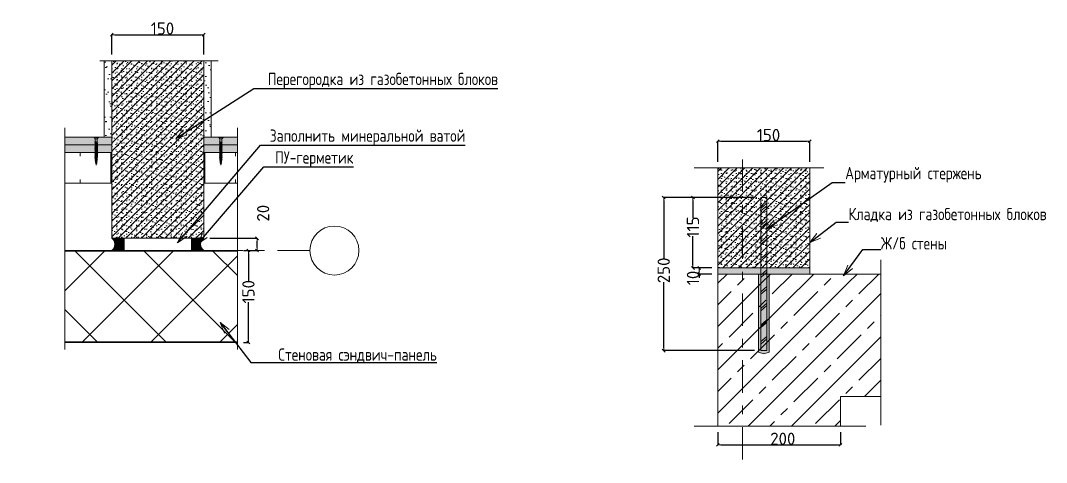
# Model space of a CAD drawing. Header units: millimetres. Extents: x -3689 to 3021565, y -698052 to -604547.
# Drawn here: x 2695966 to 2697641, y -657432 to -656710 of the extents above; entities that cross this region are included whole.
import ezdxf

# ---------------------------------------------------------------- set-up
doc = ezdxf.new("R2010")
doc.units = ezdxf.units.MM
doc.set_wipeout_variables(frame=1)
doc.header["$PDMODE"] = 35
doc.linetypes.add('ACAD_ISO10W100', pattern=[1093.611073, 529.166651, -211.666656, 141.111112, -211.666656])
doc.linetypes.add('Wipeout_Contour', pattern=[1000, 0, -1000])
doc.layers.get('0').update_dxf_attribs({"lineweight": 0})
doc.layers.get('Defpoints').update_dxf_attribs({"color": 4})
for name, color, linetype in [('_1-1_ Внутренние стены', 7, 'Continuous'), ('_1-1_ Зашивки', 7, 'Continuous'), ('_1-1_ наружные стены - цоколь', 7, 'Continuous'), ('_1-1_ Наружные стены сэндвич', 7, 'Continuous'), ('_2_ покрытия полов _ чистый пол.отделка', 7, 'Continuous'), ('_4-0_ Размеры Р', 7, 'Continuous'), ('_4-1_ Выноски на планах АР Р', 7, 'Continuous'), ('_4-1_ Оси', 7, 'Continuous')]:
    doc.layers.add(name, color=color, linetype=linetype)
doc.styles.add('стиль1', font='isocpeur.ttf')
doc.linetypes.add('линия разрыва короткая', pattern='A,0,[1,РЎРЎРў СЃРѕ СЃС‚РѕР»РѕРІРѕР№ PDF 10.10.20231.Shx,S=7.936508,R=0,X=0,Y=0],-1000,0', length=1000)
doc.dimstyles.new('СГЕНЕРИР_СТИЛЬ__20', dxfattribs={"dimtxt": 20, "dimasz": 4.75, "dimexe": 0.18, "dimexo": 10, "dimgap": 0.09, "dimtad": 1, "dimdec": 0, "dimzin": 0, "dimdsep": 46, "dimtxsty": 'стиль1', "dimblk": 'ARROWHEAD_6', "dimblk1": 'ARROWHEAD_6', "dimblk2": 'ARROWHEAD_6', "dimcen": 0.09, "dimclrd": 7, "dimclre": 7, "dimclrt": 7, "dimazin": 0, "dimtfac": 1, "dimtdec": 4, "dimtmove": 0, "dimatfit": 3, "dimfxl": 1, "dimtolj": 1, "dimtzin": 0, "dimarcsym": 0})
doc.dimstyles.new('СГЕНЕРИР_СТИЛЬ__21', dxfattribs={"dimtxt": 0.18, "dimasz": 18.24, "dimexe": 0.18, "dimexo": 0.0625, "dimgap": 0.09, "dimtad": 0, "dimtih": 1, "dimtoh": 1, "dimdec": 4, "dimzin": 0, "dimdsep": 46, "dimtxsty": 'стиль1', "dimcen": 0.09, "dimadec": 0, "dimazin": 0, "dimtfac": 1, "dimtdec": 4, "dimtmove": 0, "dimatfit": 3, "dimldrblk": 'ARROWHEAD_3', "dimfxl": 1, "dimtolj": 1, "dimtzin": 0, "dimarcsym": 0})
doc.dimstyles.new('СГЕНЕРИР_СТИЛЬ__22', dxfattribs={"dimtxt": 20, "dimasz": 4.75, "dimexe": 0.18, "dimexo": 10, "dimgap": 0.09, "dimtad": 1, "dimtih": 1, "dimtoh": 1, "dimdec": 0, "dimzin": 0, "dimdsep": 46, "dimtxsty": 'стиль1', "dimblk": 'ARROWHEAD_6', "dimblk1": 'ARROWHEAD_6', "dimblk2": 'ARROWHEAD_6', "dimcen": 0.09, "dimclrd": 7, "dimclre": 7, "dimclrt": 7, "dimazin": 0, "dimtfac": 1, "dimtdec": 4, "dimtmove": 0, "dimatfit": 3, "dimfxl": 1, "dimtolj": 1, "dimtzin": 0, "dimarcsym": 0})
doc.dimstyles.new('СГЕНЕРИР_СТИЛЬ__23', dxfattribs={"dimtxt": 20, "dimasz": 4.75, "dimexe": 0.18, "dimexo": 10, "dimgap": 0.09, "dimtad": 1, "dimdec": 0, "dimzin": 0, "dimdsep": 46, "dimtxsty": 'стиль1', "dimblk": 'ARROWHEAD_6', "dimblk1": 'ARROWHEAD_6', "dimblk2": 'ARROWHEAD_6', "dimcen": 0.09, "dimclrd": 7, "dimclre": 7, "dimclrt": 7, "dimazin": 0, "dimtfac": 1, "dimtdec": 4, "dimtmove": 2, "dimatfit": 3, "dimfxl": 1, "dimtolj": 1, "dimtzin": 0, "dimarcsym": 0})
pattern_1 = [(45, (2696194.314, -657076.082), (-11.1369, 11.1369), [0, -10.5, 0, -15.75]), (110, (2696229.314, -657076.082), (14.80016, 5.3868), [0, -7.7, 0, -13.3])]

# ---------------------------------------------------------------- blocks, each defined once
blk = doc.blocks.new('ARROWHEAD_6')
at = {"color": 0, "linetype": 'Continuous', "lineweight": 0}
for p, q in [((0, 0), (-1, 0)), ((-0.5, -0.5), (0.5, 0.5))]:
    blk.add_line(p, q, dxfattribs=at)
blk = doc.blocks.new('*D490')
at = {"layer": '_4-0_ Размеры Р', "color": 7, "linetype": 'Continuous', "lineweight": -2, "transparency": 16777216}
for p, q in [((2696114.9, -656765.8), (2696114.9, -656733)), ((2696119.6, -656733.2), (2696260.1, -656733.2)), ((2696264.9, -656765.8), (2696264.9, -656733))]:
    blk.add_line(p, q, dxfattribs=at)
at = {"layer": 'Defpoints', "color": 0, "linetype": 'Continuous', "transparency": 16777216}
for p in [(2696264.9, -656733.2), (2696114.9, -656775.8), (2696264.9, -656775.8)]:
    blk.add_point(p, dxfattribs=at)
at = {"layer": '_4-0_ Размеры Р', "color": 7, "linetype": 'Continuous', "lineweight": -2, "transparency": 16777216, "xscale": 4.750000000000001, "yscale": 4.750000000000001, "zscale": 4.750000000000001, "rotation": 180}
blk.add_blockref('ARROWHEAD_6', (2696114.9, -656733.2), dxfattribs=at)
at = {"layer": '_4-0_ Размеры Р', "color": 7, "linetype": 'Continuous', "lineweight": -2, "transparency": 16777216, "xscale": 4.750000000000001, "yscale": 4.750000000000001, "zscale": 4.750000000000001}
blk.add_blockref('ARROWHEAD_6', (2696264.9, -656733.2), dxfattribs=at)
at = {"layer": '_4-0_ Размеры Р', "color": 7, "linetype": 'Continuous', "lineweight": 0, "transparency": 16777216, "insert": (2696197.6, -656723.1), "char_height": 20, "attachment_point": 5, "style": 'стиль1'}
blk.add_mtext('\\A1;150', dxfattribs=at)
blk = doc.blocks.new('*D491')
at = {"layer": '_4-0_ Размеры Р', "color": 7, "linetype": 'Continuous', "lineweight": -2, "transparency": 16777216}
for p, q in [((2696329.9, -657085.8), (2696338.1, -657085.8)), ((2696338, -657090.5), (2696338, -657136)), ((2696338, -657231), (2696338, -657170.2)), ((2696329.9, -657235.8), (2696338.1, -657235.8))]:
    blk.add_line(p, q, dxfattribs=at)
at = {"layer": 'Defpoints', "color": 0, "linetype": 'Continuous', "transparency": 16777216}
for p in [(2696319.9, -657085.8), (2696338, -657085.8), (2696319.9, -657235.8)]:
    blk.add_point(p, dxfattribs=at)
at = {"layer": '_4-0_ Размеры Р', "color": 7, "linetype": 'Continuous', "lineweight": -2, "transparency": 16777216, "xscale": 4.750000000000001, "yscale": 4.750000000000001, "zscale": 4.750000000000001}
for p, rotation in [((2696338, -657085.8), 90), ((2696338, -657235.8), 270)]:
    blk.add_blockref('ARROWHEAD_6', p, dxfattribs=dict(at, rotation=rotation))
at = {"layer": '_4-0_ Размеры Р', "color": 7, "linetype": 'Continuous', "lineweight": 0, "transparency": 16777216, "insert": (2696338, -657153.1), "char_height": 20, "attachment_point": 5, "rotation": 90, "style": 'стиль1'}
blk.add_mtext('\\A1;150', dxfattribs=at)
blk = doc.blocks.new('*D492')
at = {"layer": '_4-0_ Размеры Р', "color": 7, "linetype": 'Continuous', "lineweight": -2, "transparency": 16777216}
for p, q in [((2696274.9, -657065.8), (2696352.1, -657065.8)), ((2696352, -657081), (2696352, -657070.5)), ((2696329.9, -657085.8), (2696352.1, -657085.8))]:
    blk.add_line(p, q, dxfattribs=at)
at = {"layer": 'Defpoints', "color": 0, "linetype": 'Continuous', "transparency": 16777216}
for p in [(2696264.9, -657065.8), (2696352, -657065.8), (2696319.9, -657085.8)]:
    blk.add_point(p, dxfattribs=at)
at = {"layer": '_4-0_ Размеры Р', "color": 7, "linetype": 'Continuous', "lineweight": -2, "transparency": 16777216, "xscale": 4.750000000000001, "yscale": 4.750000000000001, "zscale": 4.750000000000001}
for p, rotation in [((2696352, -657065.8), 90), ((2696352, -657085.8), 270)]:
    blk.add_blockref('ARROWHEAD_6', p, dxfattribs=dict(at, rotation=rotation))
at = {"layer": '_4-0_ Размеры Р', "color": 7, "linetype": 'Continuous', "lineweight": 0, "transparency": 16777216, "insert": (2696362, -657024.8), "char_height": 20, "attachment_point": 5, "rotation": 90, "style": 'стиль1'}
blk.add_mtext('\\A1;20', dxfattribs=at)
blk = doc.blocks.new('ARROWHEAD_3')
at = {"color": 0, "linetype": 'Continuous', "lineweight": 0}
blk.add_line((0, 0), (-1, 0), dxfattribs=at)
at = {"color": 0, "linetype": 'Continuous', "lineweight": 0, "flags": 128}
blk.add_lwpolyline([(-1, 0.2679), (0, 0), (-1, -0.2679)], dxfattribs=at)
blk = doc.blocks.new('*X486', base_point=(4899605.2, -25463.5))
at = {"layer": '_1-1_ Внутренние стены', "color": 7, "linetype": 'Continuous', "lineweight": 0}
for p, q in [((4899463.3, -25393.2), (4899478.4, -25378.2)), ((4899534.5, -25392.8), (4899549.1, -25378.2)), ((4899552.2, -25410.4), (4899584.5, -25378.2)), ((4899569.9, -25428.1), (4899619.8, -25378.2)), ((4899675.9, -25392.8), (4899690.5, -25378.2)), ((4899693.6, -25410.4), (4899725.9, -25378.2)), ((4899463.8, -25463.5), (4899534.5, -25392.8)), ((4899495.6, -25396.3), (4899506.2, -25385.7)), ((4899605.2, -25463.5), (4899675.9, -25392.8)), ((4899637, -25396.3), (4899647.7, -25385.7)), ((4899463.3, -25428.6), (4899485, -25406.9)), ((4899587.5, -25445.8), (4899626.4, -25406.9)), ((4899711.3, -25428.1), (4899729.6, -25409.8)), ((4899499.2, -25498.8), (4899569.9, -25428.1)), ((4899531, -25431.6), (4899541.6, -25421)), ((4899640.6, -25498.8), (4899711.3, -25428.1)), ((4899672.4, -25431.6), (4899683, -25421)), ((4899481.5, -25481.1), (4899520.4, -25442.2)), ((4899622.9, -25481.1), (4899661.8, -25442.2)), ((4899729, -25445.8), (4899729.6, -25445.2)), ((4899463.3, -25463.9), (4899463.8, -25463.5)), ((4899534.5, -25534.2), (4899605.2, -25463.5)), ((4899566.3, -25467), (4899576.9, -25456.4)), ((4899707.8, -25467), (4899718.4, -25456.4)), ((4899516.8, -25516.5), (4899555.7, -25477.6)), ((4899658.3, -25516.5), (4899697.2, -25477.6)), ((4899463.3, -25499.3), (4899470.9, -25491.7)), ((4899601.7, -25502.4), (4899612.3, -25491.7)), ((4899675.9, -25534.2), (4899729.6, -25480.6)), ((4899463.3, -25534.7), (4899499.2, -25498.8)), ((4899552.2, -25551.8), (4899591.1, -25513)), ((4899569.9, -25569.5), (4899640.6, -25498.8)), ((4899495.6, -25537.7), (4899506.2, -25527.1)), ((4899637, -25537.7), (4899647.7, -25527.1)), ((4899693.6, -25551.8), (4899729.6, -25515.9)), ((4899463.8, -25604.9), (4899534.5, -25534.2)), ((4899605.2, -25604.9), (4899675.9, -25534.2)), ((4899463.3, -25570), (4899485, -25548.3)), ((4899531, -25573.1), (4899541.6, -25562.5)), ((4899587.5, -25587.2), (4899626.4, -25548.3)), ((4899672.4, -25573.1), (4899683, -25562.5)), ((4899711.3, -25569.5), (4899729.6, -25551.3)), ((4899512.9, -25626.5), (4899569.9, -25569.5)), ((4899702.7, -25578.2), (4899711.3, -25569.5)), ((4899481.5, -25622.6), (4899520.4, -25583.7)), ((4899622.9, -25622.6), (4899661.8, -25583.7)), ((4899463.3, -25605.4), (4899463.8, -25604.9)), ((4899566.3, -25608.4), (4899576.9, -25597.8)), ((4899583.6, -25626.5), (4899605.2, -25604.9)), ((4899548.2, -25626.5), (4899555.7, -25619)), ((4899654.3, -25626.5), (4899663.3, -25617.5))]:
    blk.add_line(p, q, dxfattribs=at)
blk = doc.blocks.new('*D494')
at = {"layer": '_4-0_ Размеры Р', "color": 7, "linetype": 'Continuous', "lineweight": -2, "transparency": 16777216}
for p, q in [((2697164.5, -656999.2), (2697016, -656999.2)), ((2697016.1, -657004), (2697016.1, -657099.1)), ((2697016.1, -657244.5), (2697016.1, -657137.3)), ((2697164.5, -657249.2), (2697016, -657249.2))]:
    blk.add_line(p, q, dxfattribs=at)
at = {"layer": 'Defpoints', "color": 0, "linetype": 'Continuous', "transparency": 16777216}
for p in [(2697016.1, -656999.2), (2697174.5, -656999.2), (2697174.5, -657249.2)]:
    blk.add_point(p, dxfattribs=at)
at = {"layer": '_4-0_ Размеры Р', "color": 7, "linetype": 'Continuous', "lineweight": -2, "transparency": 16777216, "xscale": 4.750000000000001, "yscale": 4.750000000000001, "zscale": 4.750000000000001}
for p, rotation in [((2697016.1, -656999.2), 90), ((2697016.1, -657249.2), 270)]:
    blk.add_blockref('ARROWHEAD_6', p, dxfattribs=dict(at, rotation=rotation))
at = {"layer": '_4-0_ Размеры Р', "color": 7, "linetype": 'Continuous', "lineweight": 0, "transparency": 16777216, "insert": (2697016.1, -657118.2), "char_height": 20, "attachment_point": 5, "rotation": 90, "style": 'стиль1'}
blk.add_mtext('\\A1;250', dxfattribs=at)
blk = doc.blocks.new('*D495')
at = {"layer": '_4-0_ Размеры Р', "color": 7, "linetype": 'Continuous', "lineweight": -2, "transparency": 16777216}
for p, q in [((2697094.5, -657114.2), (2697073.7, -657114.2)), ((2697094.5, -657124.2), (2697073.7, -657124.2)), ((2697073.9, -657119), (2697073.9, -657119.5)), ((2697073.9, -657124.2), (2697073.9, -657130.6))]:
    blk.add_line(p, q, dxfattribs=at)
at = {"layer": 'Defpoints', "color": 0, "linetype": 'Continuous', "transparency": 16777216}
for p in [(2697073.9, -657114.2), (2697104.5, -657114.2), (2697104.5, -657124.2)]:
    blk.add_point(p, dxfattribs=at)
at = {"layer": '_4-0_ Размеры Р', "color": 7, "linetype": 'Continuous', "lineweight": -2, "transparency": 16777216, "xscale": 4.750000000000001, "yscale": 4.750000000000001, "zscale": 4.750000000000001}
for p, rotation in [((2697073.9, -657114.2), 90), ((2697073.9, -657124.2), 270)]:
    blk.add_blockref('ARROWHEAD_6', p, dxfattribs=dict(at, rotation=rotation))
at = {"layer": '_4-0_ Размеры Р', "color": 7, "linetype": 'Continuous', "lineweight": 0, "transparency": 16777216, "insert": (2697063.8, -657130.6), "char_height": 20, "attachment_point": 5, "rotation": 90, "style": 'стиль1'}
blk.add_mtext('\\A1;10', dxfattribs=at)
blk = doc.blocks.new('*D496')
at = {"layer": '_4-0_ Размеры Р', "color": 7, "linetype": 'Continuous', "lineweight": -2, "transparency": 16777216}
for p, q in [((2697164.5, -656999.2), (2697063.6, -656999.2)), ((2697063.8, -657004), (2697063.8, -657032.3)), ((2697063.8, -657109.5), (2697063.8, -657062.5)), ((2697094.5, -657114.2), (2697063.6, -657114.2))]:
    blk.add_line(p, q, dxfattribs=at)
at = {"layer": 'Defpoints', "color": 0, "linetype": 'Continuous', "transparency": 16777216}
for p in [(2697063.8, -656999.2), (2697174.5, -656999.2), (2697104.5, -657114.2)]:
    blk.add_point(p, dxfattribs=at)
at = {"layer": '_4-0_ Размеры Р', "color": 7, "linetype": 'Continuous', "lineweight": -2, "transparency": 16777216, "xscale": 4.750000000000001, "yscale": 4.750000000000001, "zscale": 4.750000000000001}
for p, rotation in [((2697063.8, -656999.2), 90), ((2697063.8, -657114.2), 270)]:
    blk.add_blockref('ARROWHEAD_6', p, dxfattribs=dict(at, rotation=rotation))
at = {"layer": '_4-0_ Размеры Р', "color": 7, "linetype": 'Continuous', "lineweight": 0, "transparency": 16777216, "insert": (2697063.8, -657047.4), "char_height": 20, "attachment_point": 5, "rotation": 90, "style": 'стиль1'}
blk.add_mtext('\\A1;115', dxfattribs=at)
blk = doc.blocks.new('*D497')
at = {"layer": '_4-0_ Размеры Р', "color": 7, "linetype": 'Continuous', "lineweight": -2, "transparency": 16777216}
for p, q in [((2697104.5, -656940.9), (2697104.5, -656907)), ((2697109.2, -656907.2), (2697249.7, -656907.2)), ((2697254.5, -656940.9), (2697254.5, -656907))]:
    blk.add_line(p, q, dxfattribs=at)
at = {"layer": 'Defpoints', "color": 0, "linetype": 'Continuous', "transparency": 16777216}
for p in [(2697254.5, -656907.2), (2697104.5, -656950.9), (2697254.5, -656950.9)]:
    blk.add_point(p, dxfattribs=at)
at = {"layer": '_4-0_ Размеры Р', "color": 7, "linetype": 'Continuous', "lineweight": -2, "transparency": 16777216, "xscale": 4.750000000000001, "yscale": 4.750000000000001, "zscale": 4.750000000000001, "rotation": 180}
blk.add_blockref('ARROWHEAD_6', (2697104.5, -656907.2), dxfattribs=at)
at = {"layer": '_4-0_ Размеры Р', "color": 7, "linetype": 'Continuous', "lineweight": -2, "transparency": 16777216, "xscale": 4.750000000000001, "yscale": 4.750000000000001, "zscale": 4.750000000000001}
blk.add_blockref('ARROWHEAD_6', (2697254.5, -656907.2), dxfattribs=at)
at = {"layer": '_4-0_ Размеры Р', "color": 7, "linetype": 'Continuous', "lineweight": 0, "transparency": 16777216, "insert": (2697187.2, -656897.1), "char_height": 20, "attachment_point": 5, "style": 'стиль1'}
blk.add_mtext('\\A1;150', dxfattribs=at)
blk = doc.blocks.new('*D498')
at = {"layer": '_4-0_ Размеры Р', "color": 7, "linetype": 'Continuous', "lineweight": -2, "transparency": 16777216}
for p, q in [((2697104.5, -657382.6), (2697104.5, -657403.5)), ((2697304.5, -657382.6), (2697304.5, -657403.5)), ((2697109.2, -657403.3), (2697299.7, -657403.3))]:
    blk.add_line(p, q, dxfattribs=at)
at = {"layer": 'Defpoints', "color": 0, "linetype": 'Continuous', "transparency": 16777216}
for p in [(2697104.5, -657372.6), (2697304.5, -657372.6), (2697304.5, -657403.3)]:
    blk.add_point(p, dxfattribs=at)
at = {"layer": '_4-0_ Размеры Р', "color": 7, "linetype": 'Continuous', "lineweight": -2, "transparency": 16777216, "xscale": 4.750000000000001, "yscale": 4.750000000000001, "zscale": 4.750000000000001, "rotation": 180}
blk.add_blockref('ARROWHEAD_6', (2697104.5, -657403.3), dxfattribs=at)
at = {"layer": '_4-0_ Размеры Р', "color": 7, "linetype": 'Continuous', "lineweight": -2, "transparency": 16777216, "xscale": 4.750000000000001, "yscale": 4.750000000000001, "zscale": 4.750000000000001}
blk.add_blockref('ARROWHEAD_6', (2697304.5, -657403.3), dxfattribs=at)
at = {"layer": '_4-0_ Размеры Р', "color": 7, "linetype": 'Continuous', "lineweight": 0, "transparency": 16777216, "insert": (2697210.5, -657393.3), "char_height": 20, "attachment_point": 5, "style": 'стиль1'}
blk.add_mtext('\\A1;200', dxfattribs=at)

msp = doc.modelspace()

# ---------------------------------------------------------------- hatches: boundary and pattern name
at = {"linetype": 'Continuous', "lineweight": 0, "true_color": 0xd9d9d9}
h = msp.add_hatch(color=254, dxfattribs=at)
edge = h.paths.add_edge_path()
edge.add_line((2696114.8938, -657065.7947), (2696134.8938, -657065.7947))
edge.add_line((2696134.8938, -657065.7947), (2696134.8938, -657085.7947))
edge.add_line((2696134.8938, -657085.7947), (2696114.8938, -657085.7947))
edge.add_arc((2696107.336, -657075.7947), 12.5348, 307.0814619, 412.9185381)
h = msp.add_hatch(color=254, dxfattribs=at)
edge = h.paths.add_edge_path()
edge.add_line((2696264.8938, -657065.7947), (2696244.8938, -657065.7947))
edge.add_line((2696244.8938, -657065.7947), (2696244.8938, -657085.7947))
edge.add_line((2696244.8938, -657085.7947), (2696264.8938, -657085.7947))
edge.add_arc((2696272.4517, -657075.7947), 12.5348, 127.0814619, 232.9185381, ccw=False)
at = {"ltscale": 100}
h = msp.add_hatch(dxfattribs=at)
h.set_pattern_fill('ANSI37', color=256, scale=25)
h.set_pattern_definition([(45, (2687267.14, -648074.225), (-56.1266, 56.1266), []), (135, (2687267.14, -648074.225), (-56.1266, -56.1266), [])])
h.paths.add_polyline_path([(2696319.865, -657086.7947), (2696038.1217, -657086.7947), (2696038.1217, -657234.7946), (2696319.865, -657234.7946)])
at = {"linetype": 'Continuous', "lineweight": 0, "ltscale": 0.1, "true_color": 0xf2f2f2}
msp.add_hatch(color=7, dxfattribs=at).paths.add_polyline_path([(2697254.488, -657114.2081), (2697104.488, -657114.2081), (2697104.488, -657124.2081), (2697254.488, -657124.2081)])
at = {"linetype": 'Continuous', "lineweight": 0, "true_color": 0x333333}
msp.add_hatch(color=250, dxfattribs=at).paths.add_polyline_path([(2697170.9207, -657124.2081), (2697188.2617, -657124.2081), (2697188.2617, -657251.5771), (2697179.4536, -657254.8182), (2697170.9207, -657251.5771)])
at = {"layer": '_1-1_ Внутренние стены', "linetype": 'Continuous', "lineweight": 0}
h = msp.add_hatch(dxfattribs=at)
h.set_pattern_fill('ГАЗОБЕТОН_0004', style=0, pattern_type=2)
h.set_pattern_definition([(45, (2696194.314, -657111.082), (-6.36396, 6.36396), []), (90, (2696187.95, -657104.718), (-8.1, 0), [0, -5.4, 0, -8.1]), (155, (2696194.314, -657098.354), (3.4232, 7.3411), [0, -3.96, 0, -6.84])])
h.paths.add_polyline_path([(2696114.8938, -657065.7946), (2696264.8938, -657065.7946), (2696264.8938, -656775.8463), (2696114.8938, -656775.8463)])
h = msp.add_hatch(dxfattribs=at)
h.set_pattern_fill('ГАЗОБЕТОН_0004', style=0, pattern_type=2)
h.set_pattern_definition([(45, (2697246.395, -657209.517), (-6.36396, 6.36396), []), (90, (2697240.031, -657203.153), (-8.1, 0), [0, -5.4, 0, -8.1]), (155, (2697246.395, -657196.7894), (3.4232, 7.3411), [0, -3.96, 0, -6.84])])
h.paths.add_polyline_path([(2697104.488, -657114.2081), (2697254.488, -657114.2081), (2697254.488, -656950.9056), (2697104.488, -656950.9056)])
at = {"layer": '_1-1_ Зашивки', "linetype": 'Continuous', "lineweight": 0}
h = msp.add_hatch(dxfattribs=at)
h.set_pattern_fill('КАМЕНЬ_ТЕСАНЫЙ_0004', style=0, pattern_type=2)
h.set_pattern_definition(pattern_1)
h.paths.add_polyline_path([(2696102.3938, -656775.8463), (2696102.3938, -656900.7947), (2696114.8938, -656900.7947), (2696114.8938, -656775.8463)])
h = msp.add_hatch(dxfattribs=at)
h.set_pattern_fill('КАМЕНЬ_ТЕСАНЫЙ_0004', style=0, pattern_type=2)
h.set_pattern_definition(pattern_1)
h.paths.add_polyline_path([(2696264.8938, -656775.8463), (2696264.8938, -656900.7947), (2696277.3938, -656900.7947), (2696277.3938, -656775.8463)])
at = {"layer": '_1-1_ Зашивки', "linetype": 'Continuous', "lineweight": 0, "true_color": 0xe9e9e9}
for points in [[(2696038.1217, -656913.2947), (2696115.0328, -656913.2947), (2696115.0328, -656900.7947), (2696038.1217, -656900.7947)], [(2696038.1217, -656925.7947), (2696115.0328, -656925.7947), (2696115.0328, -656913.2947), (2696038.1217, -656913.2947)], [(2696319.865, -656900.7946), (2696264.8938, -656900.7946), (2696264.8938, -656913.2947), (2696319.865, -656913.2947)], [(2696319.865, -656913.2947), (2696264.8938, -656913.2947), (2696264.8938, -656925.7947), (2696319.865, -656925.7947)]]:
    msp.add_hatch(color=254, dxfattribs=at).paths.add_polyline_path(points)
at = {"layer": '_1-1_ Наружные стены сэндвич', "linetype": 'Continuous', "lineweight": 5}
for points in [[(2696319.865, -657085.7947), (2696038.1217, -657085.7947), (2696038.1217, -657086.7947), (2696319.865, -657086.7947)], [(2696038.1217, -657235.7947), (2696319.865, -657235.7947), (2696319.865, -657234.7947), (2696038.1217, -657234.7947)]]:
    msp.add_hatch(color=9, dxfattribs=at).paths.add_polyline_path(points)

# ---------------------------------------------------------------- linework, layer by layer
at = {"color": 7, "linetype": 'линия разрыва короткая', "lineweight": 0, "ltscale": 0.1}
for p, q in [((2696095.5918, -656775.8463), (2696288.3538, -656775.8463)), ((2696038.1217, -656885.3872), (2696038.1217, -657247.3583)), ((2696319.865, -656885.3872), (2696319.865, -657247.3583)), ((2697065.7029, -656950.9056), (2697277.6426, -656950.9056)), ((2697370.7255, -657100.8267), (2697370.7255, -657370.8354)), ((2697065.7029, -657372.5663), (2697346.0966, -657372.5663))]:
    msp.add_line(p, q, dxfattribs=at)
at = {"color": 7, "linetype": 'Continuous', "lineweight": 0}
for p, q in [((2696092.9779, -656900.7947), (2696085.9779, -656900.7947)), ((2696085.9779, -656901.2197), (2696085.9779, -656900.7947)), ((2696087.9779, -656903.4806), (2696085.9779, -656901.2197)), ((2696092.9779, -656901.2197), (2696085.9779, -656901.2197)), ((2696087.9779, -656907.8257), (2696087.0958, -656908.2415)), ((2696091.86, -656910.2218), (2696087.0958, -656908.2415)), ((2696087.0958, -656908.2415), (2696090.9779, -656910.6376)), ((2696087.9779, -656909.3257), (2696087.0958, -656909.7415)), ((2696091.86, -656911.7218), (2696087.0958, -656909.7415)), ((2696087.0958, -656909.7415), (2696090.9779, -656912.1376)), ((2696087.9779, -656910.8257), (2696087.0958, -656911.2415)), ((2696091.86, -656913.2218), (2696087.0958, -656911.2415)), ((2696087.0958, -656911.2415), (2696090.9779, -656913.6376)), ((2696087.9779, -656912.3257), (2696087.0958, -656912.7415)), ((2696091.86, -656914.7218), (2696087.0958, -656912.7415)), ((2696087.0958, -656912.7415), (2696090.9779, -656915.1376)), ((2696087.9779, -656913.8257), (2696087.0958, -656914.2415)), ((2696091.86, -656916.2218), (2696087.0958, -656914.2415)), ((2696087.0958, -656914.2415), (2696090.9779, -656916.6376)), ((2696090.9779, -656903.4806), (2696087.9779, -656903.4806)), ((2696087.9779, -656903.4806), (2696087.9779, -656933.4715)), ((2696087.9779, -656907.8257), (2696091.86, -656910.2218)), ((2696087.9779, -656909.3257), (2696091.86, -656911.7218)), ((2696087.9779, -656910.8257), (2696091.86, -656913.2218)), ((2696087.9779, -656912.3257), (2696091.86, -656914.7218)), ((2696087.9779, -656913.8257), (2696091.86, -656916.2218)), ((2696090.9779, -656903.4806), (2696092.9779, -656901.2197)), ((2696090.9779, -656903.4806), (2696090.9779, -656933.4715)), ((2696091.86, -656910.2218), (2696090.9779, -656910.6376)), ((2696091.86, -656911.7218), (2696090.9779, -656912.1376)), ((2696091.86, -656913.2218), (2696090.9779, -656913.6376)), ((2696091.86, -656914.7218), (2696090.9779, -656915.1376)), ((2696092.9779, -656901.2197), (2696092.9779, -656900.7947)), ((2696296.473, -656900.7947), (2696289.473, -656900.7947)), ((2696289.473, -656901.2197), (2696289.473, -656900.7947)), ((2696291.473, -656903.4806), (2696289.473, -656901.2197)), ((2696296.473, -656901.2197), (2696289.473, -656901.2197)), ((2696291.473, -656907.8257), (2696290.5909, -656908.2415)), ((2696295.3551, -656910.2218), (2696290.5909, -656908.2415)), ((2696290.5909, -656908.2415), (2696294.473, -656910.6376)), ((2696291.473, -656909.3257), (2696290.5909, -656909.7415)), ((2696295.3551, -656911.7218), (2696290.5909, -656909.7415)), ((2696290.5909, -656909.7415), (2696294.473, -656912.1376)), ((2696291.473, -656910.8257), (2696290.5909, -656911.2415)), ((2696295.3551, -656913.2218), (2696290.5909, -656911.2415)), ((2696290.5909, -656911.2415), (2696294.473, -656913.6376)), ((2696291.473, -656912.3257), (2696290.5909, -656912.7415)), ((2696295.3551, -656914.7218), (2696290.5909, -656912.7415)), ((2696290.5909, -656912.7415), (2696294.473, -656915.1376)), ((2696291.473, -656913.8257), (2696290.5909, -656914.2415)), ((2696295.3551, -656916.2218), (2696290.5909, -656914.2415)), ((2696290.5909, -656914.2415), (2696294.473, -656916.6376)), ((2696294.473, -656903.4806), (2696291.473, -656903.4806)), ((2696291.473, -656903.4806), (2696291.473, -656933.4715)), ((2696291.473, -656907.8257), (2696295.3551, -656910.2218)), ((2696291.473, -656909.3257), (2696295.3551, -656911.7218)), ((2696291.473, -656910.8257), (2696295.3551, -656913.2218)), ((2696291.473, -656912.3257), (2696295.3551, -656914.7218)), ((2696291.473, -656913.8257), (2696295.3551, -656916.2218)), ((2696294.473, -656903.4806), (2696296.473, -656901.2197)), ((2696294.473, -656903.4806), (2696294.473, -656933.4715)), ((2696295.3551, -656910.2218), (2696294.473, -656910.6376)), ((2696295.3551, -656911.7218), (2696294.473, -656912.1376)), ((2696295.3551, -656913.2218), (2696294.473, -656913.6376)), ((2696295.3551, -656914.7218), (2696294.473, -656915.1376)), ((2696296.473, -656901.2197), (2696296.473, -656900.7947)), ((2696087.9779, -656915.3257), (2696087.0958, -656915.7415)), ((2696091.86, -656917.7218), (2696087.0958, -656915.7415)), ((2696087.0958, -656915.7415), (2696090.9779, -656918.1376)), ((2696087.9779, -656916.8257), (2696087.0958, -656917.2415)), ((2696091.86, -656919.2218), (2696087.0958, -656917.2415)), ((2696087.0958, -656917.2415), (2696090.9779, -656919.6376)), ((2696087.9779, -656918.3257), (2696087.0958, -656918.7415)), ((2696091.86, -656920.7218), (2696087.0958, -656918.7415)), ((2696087.0958, -656918.7415), (2696090.9779, -656921.1376)), ((2696087.9779, -656919.8257), (2696087.0958, -656920.2415)), ((2696091.86, -656922.2218), (2696087.0958, -656920.2415)), ((2696087.0958, -656920.2415), (2696090.9779, -656922.6376)), ((2696087.9779, -656921.3257), (2696087.0958, -656921.7415)), ((2696091.86, -656923.7218), (2696087.0958, -656921.7415)), ((2696087.0958, -656921.7415), (2696090.9779, -656924.1376)), ((2696087.9779, -656922.8257), (2696087.0958, -656923.2415)), ((2696091.86, -656925.2218), (2696087.0958, -656923.2415)), ((2696087.0958, -656923.2415), (2696090.9779, -656925.6376)), ((2696087.9779, -656924.3257), (2696087.0958, -656924.7415)), ((2696091.86, -656926.7218), (2696087.0958, -656924.7415)), ((2696087.0958, -656924.7415), (2696090.9779, -656927.1376)), ((2696087.9779, -656925.8257), (2696087.0958, -656926.2415)), ((2696091.86, -656928.2218), (2696087.0958, -656926.2415)), ((2696087.0958, -656926.2415), (2696090.9779, -656928.6376)), ((2696087.9779, -656927.3257), (2696087.0958, -656927.7415)), ((2696091.86, -656929.7218), (2696087.0958, -656927.7415)), ((2696087.0958, -656927.7415), (2696090.9779, -656930.1376)), ((2696087.9779, -656928.8257), (2696087.0958, -656929.2415)), ((2696091.86, -656931.2218), (2696087.0958, -656929.2415)), ((2696087.0958, -656929.2415), (2696090.9779, -656931.6376)), ((2696087.9779, -656930.3257), (2696087.0958, -656930.7415)), ((2696091.86, -656932.7218), (2696087.0958, -656930.7415)), ((2696087.0958, -656930.7415), (2696090.9779, -656933.1376)), ((2696087.9779, -656915.3257), (2696091.86, -656917.7218)), ((2696087.9779, -656916.8257), (2696091.86, -656919.2218)), ((2696087.9779, -656918.3257), (2696091.86, -656920.7218)), ((2696087.9779, -656919.8257), (2696091.86, -656922.2218)), ((2696087.9779, -656921.3257), (2696091.86, -656923.7218)), ((2696087.9779, -656922.8257), (2696091.86, -656925.2218)), ((2696087.9779, -656924.3257), (2696091.86, -656926.7218)), ((2696087.9779, -656925.8257), (2696091.86, -656928.2218)), ((2696087.9779, -656927.3257), (2696091.86, -656929.7218)), ((2696087.9779, -656928.8257), (2696091.86, -656931.2218)), ((2696087.9779, -656930.3257), (2696091.86, -656932.7218)), ((2696091.86, -656916.2218), (2696090.9779, -656916.6376)), ((2696091.86, -656917.7218), (2696090.9779, -656918.1376)), ((2696091.86, -656919.2218), (2696090.9779, -656919.6376)), ((2696091.86, -656920.7218), (2696090.9779, -656921.1376)), ((2696091.86, -656922.2218), (2696090.9779, -656922.6376)), ((2696091.86, -656923.7218), (2696090.9779, -656924.1376)), ((2696091.86, -656925.2218), (2696090.9779, -656925.6376)), ((2696091.86, -656926.7218), (2696090.9779, -656927.1376)), ((2696091.86, -656928.2218), (2696090.9779, -656928.6376)), ((2696091.86, -656929.7218), (2696090.9779, -656930.1376)), ((2696091.86, -656931.2218), (2696090.9779, -656931.6376)), ((2696291.473, -656915.3257), (2696290.5909, -656915.7415)), ((2696295.3551, -656917.7218), (2696290.5909, -656915.7415)), ((2696290.5909, -656915.7415), (2696294.473, -656918.1376)), ((2696291.473, -656916.8257), (2696290.5909, -656917.2415)), ((2696295.3551, -656919.2218), (2696290.5909, -656917.2415)), ((2696290.5909, -656917.2415), (2696294.473, -656919.6376)), ((2696291.473, -656918.3257), (2696290.5909, -656918.7415)), ((2696295.3551, -656920.7218), (2696290.5909, -656918.7415)), ((2696290.5909, -656918.7415), (2696294.473, -656921.1376)), ((2696291.473, -656919.8257), (2696290.5909, -656920.2415)), ((2696295.3551, -656922.2218), (2696290.5909, -656920.2415)), ((2696290.5909, -656920.2415), (2696294.473, -656922.6376)), ((2696291.473, -656921.3257), (2696290.5909, -656921.7415)), ((2696295.3551, -656923.7218), (2696290.5909, -656921.7415)), ((2696290.5909, -656921.7415), (2696294.473, -656924.1376)), ((2696291.473, -656922.8257), (2696290.5909, -656923.2415)), ((2696295.3551, -656925.2218), (2696290.5909, -656923.2415)), ((2696290.5909, -656923.2415), (2696294.473, -656925.6376)), ((2696291.473, -656924.3257), (2696290.5909, -656924.7415)), ((2696295.3551, -656926.7218), (2696290.5909, -656924.7415)), ((2696290.5909, -656924.7415), (2696294.473, -656927.1376)), ((2696291.473, -656925.8257), (2696290.5909, -656926.2415)), ((2696295.3551, -656928.2218), (2696290.5909, -656926.2415)), ((2696290.5909, -656926.2415), (2696294.473, -656928.6376)), ((2696291.473, -656927.3257), (2696290.5909, -656927.7415)), ((2696295.3551, -656929.7218), (2696290.5909, -656927.7415)), ((2696290.5909, -656927.7415), (2696294.473, -656930.1376)), ((2696291.473, -656928.8257), (2696290.5909, -656929.2415)), ((2696295.3551, -656931.2218), (2696290.5909, -656929.2415)), ((2696290.5909, -656929.2415), (2696294.473, -656931.6376)), ((2696291.473, -656930.3257), (2696290.5909, -656930.7415)), ((2696295.3551, -656932.7218), (2696290.5909, -656930.7415)), ((2696290.5909, -656930.7415), (2696294.473, -656933.1376)), ((2696291.473, -656915.3257), (2696295.3551, -656917.7218)), ((2696291.473, -656916.8257), (2696295.3551, -656919.2218)), ((2696291.473, -656918.3257), (2696295.3551, -656920.7218)), ((2696291.473, -656919.8257), (2696295.3551, -656922.2218)), ((2696291.473, -656921.3257), (2696295.3551, -656923.7218)), ((2696291.473, -656922.8257), (2696295.3551, -656925.2218)), ((2696291.473, -656924.3257), (2696295.3551, -656926.7218)), ((2696291.473, -656925.8257), (2696295.3551, -656928.2218)), ((2696291.473, -656927.3257), (2696295.3551, -656929.7218)), ((2696291.473, -656928.8257), (2696295.3551, -656931.2218)), ((2696291.473, -656930.3257), (2696295.3551, -656932.7218)), ((2696295.3551, -656916.2218), (2696294.473, -656916.6376)), ((2696295.3551, -656917.7218), (2696294.473, -656918.1376)), ((2696295.3551, -656919.2218), (2696294.473, -656919.6376)), ((2696295.3551, -656920.7218), (2696294.473, -656921.1376)), ((2696295.3551, -656922.2218), (2696294.473, -656922.6376)), ((2696295.3551, -656923.7218), (2696294.473, -656924.1376)), ((2696295.3551, -656925.2218), (2696294.473, -656925.6376)), ((2696295.3551, -656926.7218), (2696294.473, -656927.1376)), ((2696295.3551, -656928.2218), (2696294.473, -656928.6376)), ((2696295.3551, -656929.7218), (2696294.473, -656930.1376)), ((2696295.3551, -656931.2218), (2696294.473, -656931.6376)), ((2696087.9779, -656931.8257), (2696087.0958, -656932.2415)), ((2696091.7321, -656934.1429), (2696087.0958, -656932.2415)), ((2696087.0958, -656932.2415), (2696090.85, -656934.5587)), ((2696087.9779, -656933.3257), (2696087.0958, -656933.7415)), ((2696091.5675, -656935.5413), (2696087.0958, -656933.7415)), ((2696087.0958, -656933.7415), (2696090.6854, -656935.9571)), ((2696088.1497, -656934.9318), (2696087.2676, -656935.3476)), ((2696091.403, -656936.9397), (2696087.2676, -656935.3476)), ((2696087.2676, -656935.3476), (2696090.5209, -656937.3555)), ((2696088.34, -656936.5492), (2696087.4579, -656936.965)), ((2696091.2384, -656938.3382), (2696087.4579, -656936.965)), ((2696087.4579, -656936.965), (2696090.3563, -656938.754)), ((2696088.5303, -656938.1667), (2696087.6482, -656938.5825)), ((2696091.0739, -656939.7366), (2696087.6482, -656938.5825)), ((2696087.6482, -656938.5825), (2696090.1918, -656940.1524)), ((2696088.7207, -656939.7842), (2696087.8385, -656940.2)), ((2696090.9684, -656941.1715), (2696087.8385, -656940.2)), ((2696087.8385, -656940.2), (2696090.0272, -656941.5509)), ((2696087.9779, -656931.8257), (2696091.7321, -656934.1429)), ((2696087.9779, -656933.3257), (2696091.5675, -656935.5413)), ((2696089.4779, -656946.2197), (2696087.9779, -656933.4715)), ((2696088.911, -656941.4016), (2696088.0289, -656941.8174)), ((2696090.7448, -656942.5335), (2696088.0289, -656941.8174)), ((2696088.0289, -656941.8174), (2696089.8627, -656942.9493)), ((2696088.1497, -656934.9318), (2696091.403, -656936.9397)), ((2696089.1013, -656943.0191), (2696088.2192, -656943.4349)), ((2696090.5803, -656943.9319), (2696088.2192, -656943.4349)), ((2696088.2192, -656943.4349), (2696089.6982, -656944.3477)), ((2696088.34, -656936.5492), (2696091.2384, -656938.3382)), ((2696088.5303, -656938.1667), (2696091.0739, -656939.7366)), ((2696088.7207, -656939.7842), (2696090.9093, -656941.1351)), ((2696088.911, -656941.4016), (2696090.7448, -656942.5335)), ((2696089.1013, -656943.0191), (2696090.5803, -656943.9319)), ((2696089.4779, -656946.2197), (2696090.9779, -656933.4715)), ((2696090.5803, -656943.9319), (2696089.6982, -656944.3477)), ((2696090.7448, -656942.5335), (2696089.8627, -656942.9493)), ((2696090.9093, -656941.1351), (2696090.0272, -656941.5509)), ((2696091.0739, -656939.7366), (2696090.1918, -656940.1524)), ((2696091.2384, -656938.3382), (2696090.3563, -656938.754)), ((2696091.403, -656936.9397), (2696090.5209, -656937.3555)), ((2696091.5675, -656935.5413), (2696090.6854, -656935.9571)), ((2696091.7321, -656934.1429), (2696090.85, -656934.5587)), ((2696091.86, -656932.7218), (2696090.9779, -656933.1376)), ((2696291.473, -656931.8257), (2696290.5909, -656932.2415)), ((2696295.2272, -656934.1429), (2696290.5909, -656932.2415)), ((2696290.5909, -656932.2415), (2696294.3451, -656934.5587)), ((2696291.473, -656933.3257), (2696290.5909, -656933.7415)), ((2696295.0626, -656935.5413), (2696290.5909, -656933.7415)), ((2696290.5909, -656933.7415), (2696294.1805, -656935.9571)), ((2696291.6448, -656934.9318), (2696290.7627, -656935.3476)), ((2696294.8981, -656936.9397), (2696290.7627, -656935.3476)), ((2696290.7627, -656935.3476), (2696294.016, -656937.3555)), ((2696291.8351, -656936.5492), (2696290.953, -656936.965)), ((2696294.7335, -656938.3382), (2696290.953, -656936.965)), ((2696290.953, -656936.965), (2696293.8514, -656938.754)), ((2696292.0254, -656938.1667), (2696291.1433, -656938.5825)), ((2696294.569, -656939.7366), (2696291.1433, -656938.5825)), ((2696291.1433, -656938.5825), (2696293.6869, -656940.1524)), ((2696292.2157, -656939.7842), (2696291.3336, -656940.2)), ((2696294.4635, -656941.1715), (2696291.3336, -656940.2)), ((2696291.3336, -656940.2), (2696293.5223, -656941.5509)), ((2696291.473, -656931.8257), (2696295.2272, -656934.1429)), ((2696291.473, -656933.3257), (2696295.0626, -656935.5413)), ((2696292.973, -656946.2197), (2696291.473, -656933.4715)), ((2696292.4061, -656941.4016), (2696291.524, -656941.8174)), ((2696294.2399, -656942.5335), (2696291.524, -656941.8174)), ((2696291.524, -656941.8174), (2696293.3578, -656942.9493)), ((2696291.6448, -656934.9318), (2696294.8981, -656936.9397)), ((2696292.5964, -656943.0191), (2696291.7143, -656943.4349)), ((2696294.0753, -656943.9319), (2696291.7143, -656943.4349)), ((2696291.7143, -656943.4349), (2696293.1932, -656944.3477)), ((2696291.8351, -656936.5492), (2696294.7335, -656938.3382)), ((2696292.0254, -656938.1667), (2696294.569, -656939.7366)), ((2696292.2157, -656939.7842), (2696294.4044, -656941.1351)), ((2696292.4061, -656941.4016), (2696294.2399, -656942.5335)), ((2696292.5964, -656943.0191), (2696294.0753, -656943.9319)), ((2696292.973, -656946.2197), (2696294.473, -656933.4715)), ((2696294.0753, -656943.9319), (2696293.1932, -656944.3477)), ((2696294.2399, -656942.5335), (2696293.3578, -656942.9493)), ((2696294.4044, -656941.1351), (2696293.5223, -656941.5509)), ((2696294.569, -656939.7366), (2696293.6869, -656940.1524)), ((2696294.7335, -656938.3382), (2696293.8514, -656938.754)), ((2696294.8981, -656936.9397), (2696294.016, -656937.3555)), ((2696295.0626, -656935.5413), (2696294.1805, -656935.9571)), ((2696295.2272, -656934.1429), (2696294.3451, -656934.5587)), ((2696295.3551, -656932.7218), (2696294.473, -656933.1376))]:
    msp.add_line(p, q, dxfattribs=at)
at = {"color": 7, "linetype": 'Continuous', "lineweight": 15, "flags": 128}
for points in [[(2696063.0328, -656931.7484), (2696063.0328, -656925.7947), (2696113.0328, -656925.7947), (2696113.0328, -656975.7947), (2696063.0328, -656975.7947), (2696063.0328, -656969.8765)], [(2696316.8938, -656931.7484), (2696316.8938, -656925.7947), (2696266.8938, -656925.7947), (2696266.8938, -656975.7947), (2696316.8938, -656975.7947), (2696316.8938, -656969.8765)]]:
    msp.add_lwpolyline(points, dxfattribs=at)
at = {"color": 7, "linetype": 'Continuous', "lineweight": 5, "flags": 128}
for points in [[(2696114.8938, -657065.7947), (2696134.8938, -657065.7947), (2696134.8938, -657085.7947), (2696114.8938, -657085.7947, 0.497694318)], [(2696264.8938, -657065.7947), (2696244.8938, -657065.7947), (2696244.8938, -657085.7947), (2696264.8938, -657085.7947, -0.497694318)]]:
    msp.add_lwpolyline(points, format="xyb", close=True, dxfattribs=at)
at = {"ltscale": 100}
msp.add_lwpolyline([(2696038.1217, -657085.7947), (2696319.865, -657085.7947), (2696319.865, -657234.7946), (2696038.1217, -657234.7946)], close=True, dxfattribs=at)
at = {"color": 7, "linetype": 'Continuous', "lineweight": 0, "flags": 128}
msp.add_lwpolyline([(2697170.9207, -657124.2081), (2697188.2617, -657124.2081), (2697188.2617, -657251.5771), (2697179.4536, -657254.8182), (2697170.9207, -657251.5771)], close=True, dxfattribs=at)
at = {"layer": '_1-1_ Внутренние стены', "color": 7, "linetype": 'Continuous', "lineweight": 15}
for p, q in [((2697174.488, -656999.2081), (2697174.488, -657249.2081)), ((2697174.488, -656999.2081), (2697184.488, -656999.2081)), ((2697174.488, -657016.9702), (2697184.488, -657008.5169)), ((2697174.488, -657020.9955), (2697184.488, -657012.5423)), ((2697184.488, -657249.2081), (2697184.488, -656999.2081)), ((2697174.488, -657044.4236), (2697184.488, -657035.9704)), ((2697174.488, -657048.4489), (2697184.488, -657039.9957)), ((2697174.488, -657071.3934), (2697184.488, -657062.9402)), ((2697174.488, -657075.4188), (2697184.488, -657066.9655)), ((2697174.488, -657098.8468), (2697184.488, -657090.3936)), ((2697174.488, -657102.8722), (2697184.488, -657094.4189)), ((2697254.488, -657114.2081), (2697104.488, -657114.2081)), ((2697174.488, -657125.8167), (2697184.488, -657117.3634)), ((2697174.488, -657129.842), (2697184.488, -657121.3888)), ((2697174.488, -657153.2701), (2697184.488, -657144.8168)), ((2697174.488, -657157.2954), (2697184.488, -657148.8422)), ((2697174.488, -657180.2399), (2697184.488, -657171.7867)), ((2697174.488, -657184.2652), (2697184.488, -657175.812)), ((2697174.488, -657207.6933), (2697184.488, -657199.2401)), ((2697174.488, -657211.7187), (2697184.488, -657203.2654)), ((2697174.488, -657234.6631), (2697184.488, -657226.2099)), ((2697174.488, -657238.6885), (2697184.488, -657230.2353)), ((2697174.488, -657249.2081), (2697184.488, -657249.2081))]:
    msp.add_line(p, q, dxfattribs=at)
at = {"layer": '_1-1_ Внутренние стены', "color": 7, "linetype": 'Continuous', "lineweight": 20}
for p, q in [((2696124.8938, -657065.7947), (2696114.8938, -657065.7947)), ((2696124.8938, -657065.7947), (2696114.8938, -657065.7947)), ((2696124.8938, -657065.7947), (2696254.8938, -657065.7947)), ((2696264.8938, -657065.7947), (2696254.8938, -657065.7947)), ((2696264.8938, -657065.7947), (2696254.8938, -657065.7947)), ((2696114.8938, -657085.7947), (2696264.8938, -657085.7947)), ((2696114.8938, -657085.7947), (2696264.8938, -657085.7947))]:
    msp.add_line(p, q, dxfattribs=at)
for points in [[(2696114.8938, -656775.8463), (2696114.8938, -657065.7946)], [(2696264.8938, -657065.7946), (2696264.8938, -656775.8463)], [(2697104.488, -657124.2081), (2697104.488, -657372.5663)], [(2697104.488, -657124.2081), (2697304.488, -657124.2081)], [(2697370.7255, -657124.2081), (2697304.488, -657124.2081)], [(2697304.488, -657372.5663), (2697304.488, -657324.2081)], [(2697304.488, -657324.2081), (2697370.7255, -657324.2081)]]:
    msp.add_lwpolyline(points, dxfattribs=at)
at = {"layer": '_1-1_ Внутренние стены', "color": 7, "linetype": 'Continuous', "lineweight": 15}
for points in [[(2697104.488, -656950.9056), (2697104.488, -657124.2081)], [(2697254.488, -657124.2081), (2697254.488, -656950.9056)], [(2697254.488, -657124.2081), (2697104.488, -657124.2081)]]:
    msp.add_lwpolyline(points, dxfattribs=at)
at = {"layer": '_1-1_ Зашивки', "color": 7, "linetype": 'Continuous', "lineweight": 0}
for p, q in [((2696115.0328, -656913.2947), (2696038.1217, -656913.2947)), ((2696319.865, -656913.2947), (2696264.8938, -656913.2947)), ((2696115.0328, -656925.7947), (2696038.1217, -656925.7947)), ((2696319.865, -656925.7947), (2696264.8938, -656925.7947))]:
    msp.add_line(p, q, dxfattribs=at)
at = {"layer": '_1-1_ Зашивки', "color": 7, "linetype": 'Continuous', "lineweight": 0, "flags": 128}
for points in [[(2696102.3938, -656775.8463), (2696102.3938, -656900.7947), (2696114.8938, -656900.7947), (2696114.8938, -656775.8463)], [(2696264.8938, -656775.8463), (2696264.8938, -656900.7947), (2696277.3938, -656900.7947), (2696277.3938, -656775.8463)]]:
    msp.add_lwpolyline(points, close=True, dxfattribs=at)
at = {"layer": '_1-1_ Зашивки', "color": 7, "linetype": 'Continuous', "lineweight": 13}
for points in [[(2696115.0328, -656900.7947), (2696038.1217, -656900.7947)], [(2696115.0328, -656900.7947), (2696115.0328, -656913.2947)], [(2696319.865, -656900.7947), (2696264.8938, -656900.7947)], [(2696264.8938, -656900.7947), (2696264.8938, -656913.2947)]]:
    msp.add_lwpolyline(points, dxfattribs=at)
at = {"layer": '_1-1_ Зашивки', "color": 7, "linetype": 'Continuous', "lineweight": 0}
for points in [[(2696115.0328, -656913.2947), (2696115.0328, -656925.7947)], [(2696264.8938, -656913.2947), (2696264.8938, -656925.7947)], [(2696115.0328, -656925.7947), (2696115.0328, -656975.7947)], [(2696264.8938, -656925.7947), (2696264.8938, -656975.7947)], [(2696038.1217, -656975.7947), (2696115.0328, -656975.7947)], [(2696264.8938, -656975.7947), (2696319.865, -656975.7947)]]:
    msp.add_lwpolyline(points, dxfattribs=at)
at = {"layer": '_1-1_ Наружные стены сэндвич', "color": 7, "linetype": 'Continuous', "lineweight": 15}
for p, q in [((2696038.1217, -657085.7947), (2696084.8938, -657085.7947)), ((2696038.1217, -657085.7947), (2696084.8938, -657085.7947)), ((2696038.1217, -657085.7947), (2696084.8938, -657085.7947)), ((2696038.1217, -657235.7947), (2696069.8938, -657235.7947)), ((2696038.1217, -657235.7947), (2696069.8938, -657235.7947)), ((2696038.1217, -657235.7947), (2696069.8938, -657235.7947))]:
    msp.add_line(p, q, dxfattribs=at)
at = {"layer": '_1-1_ Наружные стены сэндвич', "color": 7, "linetype": 'Continuous', "lineweight": 0}
for p, q in [((2696038.1217, -657086.7947), (2696319.865, -657086.7947)), ((2696038.1217, -657234.7946), (2696319.865, -657234.7946))]:
    msp.add_line(p, q, dxfattribs=at)
at = {"layer": '_1-1_ Наружные стены сэндвич', "color": 7, "linetype": 'Continuous', "lineweight": 15}
for points in [[(2696319.865, -657085.7947), (2696038.1217, -657085.7947)], [(2696038.1217, -657235.7947), (2696319.865, -657235.7947)]]:
    msp.add_lwpolyline(points, dxfattribs=at)
at = {"layer": '_2_ покрытия полов _ чистый пол.отделка', "color": 7, "linetype": 'Continuous', "lineweight": 0}
msp.add_lwpolyline([(2696264.8938, -656775.8463), (2696264.8938, -656900.7947), (2696319.865, -656900.7947)], dxfattribs=at)
at = {"layer": '_4-1_ Оси', "color": 7, "linetype": 'ACAD_ISO10W100', "lineweight": 0, "ltscale": 0.1}
for p, q in [((2697144.4879, -656937.059), (2697144.4879, -657432.0751)), ((2696438.3114, -657085.7947), (2696038.1217, -657085.7947))]:
    msp.add_line(p, q, dxfattribs=at)
at = {"layer": '_4-1_ Оси', "color": 7, "linetype": 'Continuous', "lineweight": 0}
msp.add_circle((2696478.3114, -657085.7947), 40, dxfattribs=at)

# ---------------------------------------------------------------- block references
at = {"layer": '_1-1_ Внутренние стены', "color": 7, "linetype": 'Continuous', "lineweight": 0}
msp.add_blockref('*X486', (2697246.395, -657209.5173), dxfattribs=at)

# ---------------------------------------------------------------- texts
at = {"color": 7, "linetype": 'Continuous', "lineweight": 0, "char_height": 20, "attachment_point": 7, "style": 'стиль1'}
for s, insert in [('\\A1;{\\W0.800000x;\\pql;\\fISOCPEUR|b0|i0|c0|p34;Арматурный стержень}', (2697312.3947, -656974.7634)), ('\\A1;{\\W0.800000x;\\pql;\\fISOCPEUR|b0|i0|c0|p34;Кладка из газобетонных блоков}', (2697317.9597, -657039.4032)), ('\\A1;{\\W0.800000x;\\pql;\\fISOCPEUR|b0|i0|c0|p34;Ж/б стены}', (2697370.527, -657084.0084))]:
    msp.add_mtext(s, dxfattribs=dict(at, insert=insert))
at = {"layer": '_4-1_ Выноски на планах АР Р', "color": 7, "linetype": 'Continuous', "lineweight": 0, "char_height": 20, "attachment_point": 9, "style": 'стиль1'}
for s, insert in [('\\A1;{\\W0.800000x;\\pqr;\\fISOCPEUR|b0|i0|c0|p34;Перегородка из газобетонных блоков}', (2696745.4013, -656820.9475)), ('\\A1;{\\W0.800000x;\\pqr;\\fISOCPEUR|b0|i0|c0|p34;Заполнить минеральной ватой}', (2696692.216, -656913.539)), ('\\A1;{\\W0.800000x;\\pqr;\\fISOCPEUR|b0|i0|c0|p34;ПУ-герметик}', (2696509.487, -656949.1799)), ('\\A1;{\\W0.800000x;\\pqr;\\fISOCPEUR|b0|i0|c0|p34;Стеновая сэндвич-панель}', (2696645.6111, -657268.9348))]:
    msp.add_mtext(s, dxfattribs=dict(at, insert=insert))

# ---------------------------------------------------------------- dimensions: what is measured, and where the dimension line sits
at = {"layer": '_4-0_ Размеры Р', "color": 7, "linetype": 'Continuous', "lineweight": 0}
for base, p1, p2, picture, middle in [((2696264.8938, -656733.2227), (2696114.8938, -656775.8463), (2696264.8938, -656775.8463), '*D490', (2696197.5696, -656733.2227)), ((2697254.488, -656907.2055), (2697104.488, -656950.9056), (2697254.488, -656950.9056), '*D497', (2697187.1637, -656907.2055)), ((2697304.488, -657403.3472), (2697104.488, -657372.5663), (2697304.488, -657372.5663), '*D498', (2697210.5121, -657403.3472))]:
    dim = msp.add_linear_dim(base=base, p1=p1, p2=p2, dimstyle='СГЕНЕРИР_СТИЛЬ__22', dxfattribs=at)
    dim.commit()
    dim.dimension.update_dxf_attribs({"geometry": picture, "text_midpoint": middle, "dimtype": 160})
for base, p1, p2, dimstyle, picture, middle in [((2697016.1381, -656999.2081), (2697174.488, -657249.2081), (2697174.488, -656999.2081), 'СГЕНЕРИР_СТИЛЬ__20', '*D494', (2697016.1381, -657118.184)), ((2697063.7731, -656999.2081), (2697104.488, -657114.2081), (2697174.488, -656999.2081), 'СГЕНЕРИР_СТИЛЬ__20', '*D496', (2697063.7731, -657047.3808)), ((2696351.967, -657065.7947), (2696319.865, -657085.7947), (2696264.8938, -657065.7947), 'СГЕНЕРИР_СТИЛЬ__23', '*D492', (2696362.0354, -657024.8495)), ((2696337.967, -657085.7947), (2696319.865, -657235.7947), (2696319.865, -657085.7947), 'СГЕНЕРИР_СТИЛЬ__20', '*D491', (2696337.967, -657153.1189)), ((2697073.8631, -657114.2081), (2697104.488, -657124.2081), (2697104.488, -657114.2081), 'СГЕНЕРИР_СТИЛЬ__20', '*D495', (2697063.7731, -657130.6198))]:
    dim = msp.add_linear_dim(base=base, p1=p1, p2=p2, angle=90, dimstyle=dimstyle, dxfattribs=at)
    dim.commit()
    dim.dimension.update_dxf_attribs({"geometry": picture, "text_midpoint": middle, "dimtype": 160, "text_rotation": 90})

# ---------------------------------------------------------------- leaders
at = {"color": 7, "linetype": 'Continuous', "lineweight": 0, "annotation_type": 0, "has_hookline": 1, "hookline_direction": 0}
for points, text_width in [([(2697184.488, -657050.5331), (2697290.9771, -656974.7634), (2697312.3047, -656974.7634)], 224), ([(2697254.488, -657072.7929), (2697297.3982, -657039.4032), (2697317.8697, -657039.4032)], 326.4), ([(2697309.7267, -657127.2438), (2697341.4041, -657084.0084), (2697370.437, -657084.0084)], 104)]:
    msp.add_leader(points, dimstyle='СГЕНЕРИР_СТИЛЬ__21', dxfattribs=dict(at, text_width=text_width))
at = {"layer": '_4-1_ Выноски на планах АР Р', "color": 7, "linetype": 'Continuous', "lineweight": 0, "annotation_type": 0, "has_hookline": 1, "hookline_direction": 0}
for points, text_width in [([(2696219.2525, -656902.8013), (2696347.0285, -656820.9475), (2696745.3113, -656820.9475)], 380.8), ([(2696222.3416, -657073.2016), (2696357.8773, -656913.539), (2696692.126, -656913.539)], 309.6), ([(2696254.9705, -657075.2096), (2696362.8972, -656949.1799), (2696509.397, -656949.1799)], 128), ([(2696291.7252, -657203.5257), (2696341.9229, -657268.9348), (2696645.5211, -657268.9348)], 257.6)]:
    msp.add_leader(points, dimstyle='СГЕНЕРИР_СТИЛЬ__21', dxfattribs=dict(at, text_width=text_width))

# ---------------------------------------------------------------- wipeouts: each hides what was drawn before it
at = {"color": 254, "linetype": 'Wipeout_Contour', "lineweight": 0, "ltscale": 19594478.94730617}
msp.add_wipeout([(2695742.4172, -657290.7947), (2696646.2108, -657290.7947), (2696646.2108, -657285.7947), (2695742.4172, -657285.7947)], dxfattribs=at).dxf.layer = '_1-1_ наружные стены - цоколь'

doc.saveas('drawing.dxf')
